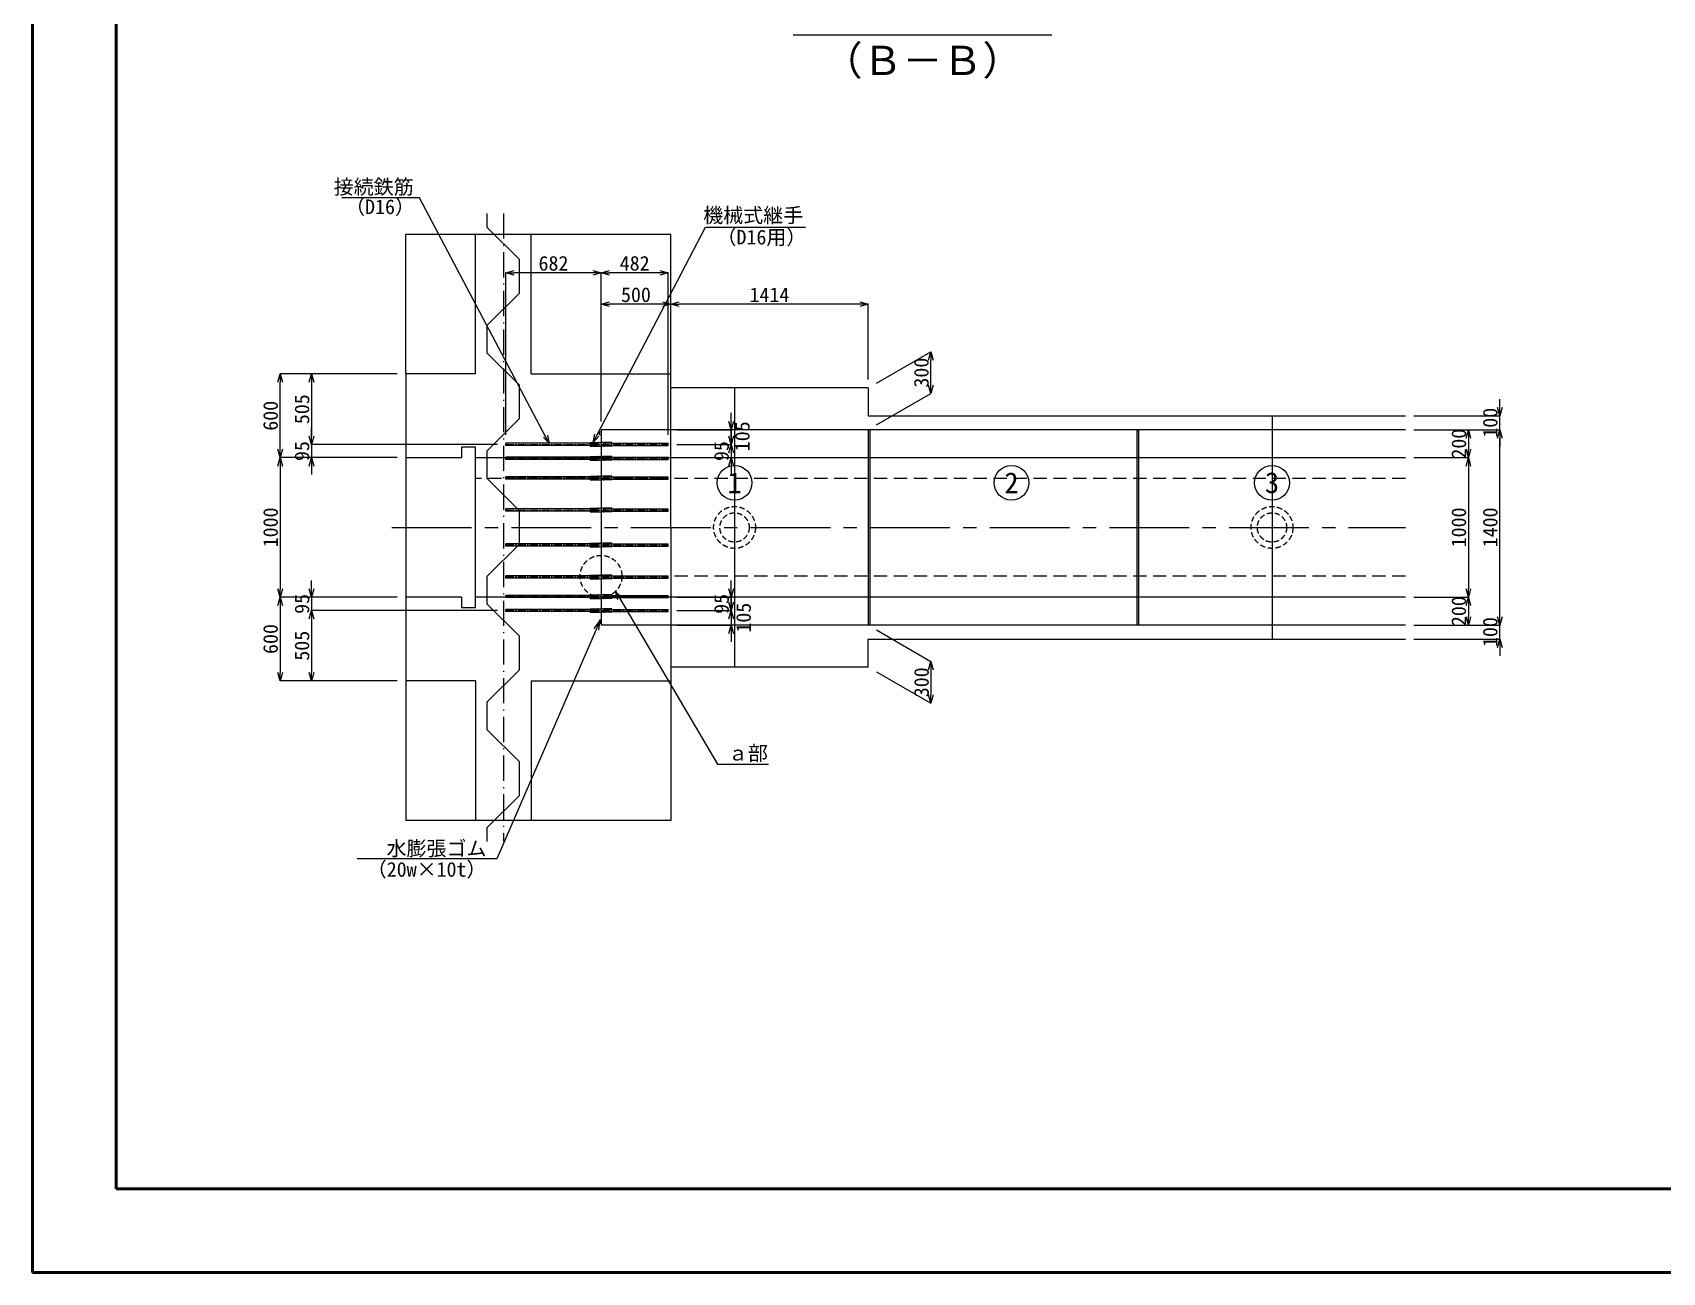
# Model space of a CAD drawing. Header units: millimetres. Extents: x 0 to 25230, y 0 to 17820.
# Drawn here: x 0 to 11681, y 0 to 8885 of the extents above; entities that cross this region are included whole.
import ezdxf
from ezdxf import colors
from ezdxf.entities.mleader import LeaderData, LeaderLine
from ezdxf.enums import TextEntityAlignment as Align
from ezdxf.math import Vec2, Vec3

# ---------------------------------------------------------------- set-up
doc = ezdxf.new("R2010")
doc.units = ezdxf.units.MM
doc.header["$LTSCALE"] = 30
doc.header["$PDMODE"] = 3
doc.header["$PDSIZE"] = -2
for name, pattern in [('CENTER2', [28.575, 19.05, -3.175, 3.175, -3.175]), ('HIDDEN', [0.375, 0.25, -0.125]), ('HIDDEN2', [4.7625, 3.175, -1.5875]), ('SXF_一点短鎖線', [9.25, 6, -1.5, 0.25, -1.5])]:
    doc.linetypes.add(name, pattern=pattern)
for name, color, linetype, lineweight in [('0その他', 7, 'Continuous', 13), ('0タイトル', 7, 'Continuous', 13), ('0中心線', 7, 'CENTER2', 5), ('0寸法', 7, 'Continuous', 5), ('0文字', 41, 'Continuous', 5), ('1Pca-BOX', 3, 'Continuous', 25), ('1Pca-BOX割付', 4, 'Continuous', 13), ('1グラウトホール', 1, 'HIDDEN2', 25), ('2均し基礎コンクリート', 140, 'Continuous', 13), ('2現場打ち・増しコン', 1, 'HIDDEN2', 13), ('2遮水・可とう矢板', 43, 'Continuous', 13), ('3ブチルゴム等', 173, 'Continuous', 13), ('3機械式継手', 220, 'Continuous', 13), ('D-TTL', 2, 'Continuous', 50)]:
    doc.layers.add(name, color=color, linetype=linetype, lineweight=lineweight)
doc.layers.add('D-WORK作業ﾚｲﾔ', color=9, linetype='Continuous', lineweight=5, plot=False)
doc.styles.get("Standard").update_dxf_attribs({"font": 'MS Gothic.ttf'})
doc.styles.add('寸法文字', font='MS Gothic.ttf')
doc.styles.add('文字', font='MS Gothic.ttf')
doc.dimstyles.new('1／30', dxfattribs={"dimscale": 30, "dimtxt": 3.5, "dimasz": 2, "dimexe": 0, "dimexo": 2, "dimgap": 0.5, "dimtad": 1, "dimdec": 0, "dimzin": 1, "dimdsep": 46, "dimtxsty": '寸法文字', "dimblk": 'OPEN30', "dimcen": 2.5, "dimclrd": 256, "dimclre": 256, "dimclrt": 256, "dimadec": 0, "dimazin": 0, "dimtfac": 1, "dimtdec": 0, "dimtmove": 0, "dimatfit": 3, "dimldrblk": 'OPEN30', "dimfxl": 1, "dimlwd": -1, "dimlwe": -1, "dimarcsym": 0})

# ---------------------------------------------------------------- blocks, each defined once
blk = doc.blocks.new('*U28')
at = {"layer": '0中心線', "ltscale": 0.1}
blk.add_line((682, 0), (-482, 0), dxfattribs=at)
at = {"layer": '3機械式継手'}
for p, q in [((-77, 8), (-482, 8)), ((-482, -8), (-482, 8)), ((-77, -13), (-77, 13)), ((-77, 13), (-22, 13)), ((-18, 13), (-22, 13)), ((-18, 13), (0, 13)), ((0, 13), (0, -13)), ((18, 13), (0, 13)), ((0, 13), (0, -13)), ((18, 13), (22, 13)), ((77, 13), (22, 13)), ((77, -13), (77, 13)), ((77, 8), (682, 8)), ((682, -8), (682, 8)), ((-77, -8), (-482, -8)), ((-77, -13), (-22, -13)), ((-18, -13), (-22, -13)), ((-18, -13), (0, -13)), ((18, -13), (0, -13)), ((18, -13), (22, -13)), ((77, -13), (22, -13)), ((77, -8), (682, -8))]:
    blk.add_line(p, q, dxfattribs=at)
at = {"layer": '3機械式継手', "linetype": 'HIDDEN2', "ltscale": 0.6}
for p, q in [((-77, 8), (0, 8)), ((-32, -8), (-32, 8)), ((-21, -8), (-21, 8)), ((77, 8), (0, 8)), ((21, -8), (21, 8)), ((32, -8), (32, 8)), ((-77, -8), (0, -8)), ((77, -8), (0, -8))]:
    blk.add_line(p, q, dxfattribs=at)
blk = doc.blocks.new('_Open30')
at = {"color": 0, "linetype": 'ByBlock', "lineweight": -2}
for p, q in [((-1, 0.27), (0, 0)), ((0, 0), (-1, -0.27)), ((0, 0), (-1, 0))]:
    blk.add_line(p, q, dxfattribs=at)
blk = doc.blocks.new('*D82')
at = {"layer": '0寸法', "ltscale": 30, "transparency": 16777216}
for p, q in [((2614, 6439), (1999, 6439)), ((1999, 6379), (1999, 5994)), ((3332, 5934), (1999, 5934))]:
    blk.add_line(p, q, dxfattribs=at)
at = {"layer": 'Defpoints', "color": 0, "ltscale": 30, "transparency": 16777216}
for p in [(2674, 6439), (1999, 5934), (3392, 5934)]:
    blk.add_point(p, dxfattribs=at)
at = {"layer": '0寸法', "ltscale": 30, "transparency": 16777216, "xscale": 60, "yscale": 60, "zscale": 60}
for p, rotation in [((1999, 6439), 90), ((1999, 5934), 270)]:
    blk.add_blockref('_Open30', p, dxfattribs=dict(at, rotation=rotation))
at = {"layer": '0寸法', "ltscale": 30, "transparency": 16777216, "insert": (1931, 6186), "char_height": 105, "attachment_point": 5, "rotation": 90, "style": '寸法文字'}
blk.add_mtext('505', dxfattribs=at)
blk = doc.blocks.new('*D83')
at = {"layer": '0寸法', "ltscale": 30, "transparency": 16777216}
for p, q in [((1999, 5994), (1999, 6054)), ((3332, 5934), (1999, 5934)), ((1999, 5934), (1999, 5839)), ((2614, 5839), (1999, 5839)), ((1999, 5779), (1999, 5719))]:
    blk.add_line(p, q, dxfattribs=at)
at = {"layer": 'Defpoints', "color": 0, "ltscale": 30, "transparency": 16777216}
for p in [(3392, 5934), (1999, 5839), (2674, 5839)]:
    blk.add_point(p, dxfattribs=at)
at = {"layer": '0寸法', "ltscale": 30, "transparency": 16777216, "xscale": 60, "yscale": 60, "zscale": 60}
for p, rotation in [((1999, 5934), 270), ((1999, 5839), 90)]:
    blk.add_blockref('_Open30', p, dxfattribs=dict(at, rotation=rotation))
at = {"layer": '0寸法', "ltscale": 30, "transparency": 16777216, "insert": (1931, 5886), "char_height": 105, "attachment_point": 5, "rotation": 90, "style": '寸法文字'}
blk.add_mtext('95', dxfattribs=at)
blk = doc.blocks.new('*D84')
at = {"layer": '0寸法', "ltscale": 30, "transparency": 16777216}
for p, q in [((2614, 5839), (1774, 5839)), ((1774, 5779), (1774, 4899)), ((2614, 4839), (1774, 4839))]:
    blk.add_line(p, q, dxfattribs=at)
at = {"layer": 'Defpoints', "color": 0, "ltscale": 30, "transparency": 16777216}
for p in [(2674, 5839), (1774, 4839), (2674, 4839)]:
    blk.add_point(p, dxfattribs=at)
at = {"layer": '0寸法', "ltscale": 30, "transparency": 16777216, "xscale": 60, "yscale": 60, "zscale": 60}
for p, rotation in [((1774, 5839), 90), ((1774, 4839), 270)]:
    blk.add_blockref('_Open30', p, dxfattribs=dict(at, rotation=rotation))
at = {"layer": '0寸法', "ltscale": 30, "transparency": 16777216, "insert": (1706, 5339), "char_height": 105, "attachment_point": 5, "rotation": 90, "style": '寸法文字'}
blk.add_mtext('1000', dxfattribs=at)
blk = doc.blocks.new('*D85')
at = {"layer": '0寸法', "ltscale": 30, "transparency": 16777216}
for p, q in [((1999, 4899), (1999, 4959)), ((2614, 4839), (1999, 4839)), ((1999, 4839), (1999, 4744)), ((3332, 4744), (1999, 4744)), ((1999, 4684), (1999, 4624))]:
    blk.add_line(p, q, dxfattribs=at)
at = {"layer": 'Defpoints', "color": 0, "ltscale": 30, "transparency": 16777216}
for p in [(2674, 4839), (1999, 4744), (3392, 4744)]:
    blk.add_point(p, dxfattribs=at)
at = {"layer": '0寸法', "ltscale": 30, "transparency": 16777216, "xscale": 60, "yscale": 60, "zscale": 60}
for p, rotation in [((1999, 4839), 270), ((1999, 4744), 90)]:
    blk.add_blockref('_Open30', p, dxfattribs=dict(at, rotation=rotation))
at = {"layer": '0寸法', "ltscale": 30, "transparency": 16777216, "insert": (1931, 4791), "char_height": 105, "attachment_point": 5, "rotation": 90, "style": '寸法文字'}
blk.add_mtext('95', dxfattribs=at)
blk = doc.blocks.new('*D86')
at = {"layer": '0寸法', "ltscale": 30, "transparency": 16777216}
for p, q in [((3332, 4744), (1999, 4744)), ((1999, 4684), (1999, 4299)), ((2614, 4239), (1999, 4239))]:
    blk.add_line(p, q, dxfattribs=at)
at = {"layer": 'Defpoints', "color": 0, "ltscale": 30, "transparency": 16777216}
for p in [(3392, 4744), (1999, 4239), (2674, 4239)]:
    blk.add_point(p, dxfattribs=at)
at = {"layer": '0寸法', "ltscale": 30, "transparency": 16777216, "xscale": 60, "yscale": 60, "zscale": 60}
for p, rotation in [((1999, 4744), 90), ((1999, 4239), 270)]:
    blk.add_blockref('_Open30', p, dxfattribs=dict(at, rotation=rotation))
at = {"layer": '0寸法', "ltscale": 30, "transparency": 16777216, "insert": (1931, 4491), "char_height": 105, "attachment_point": 5, "rotation": 90, "style": '寸法文字'}
blk.add_mtext('505', dxfattribs=at)
blk = doc.blocks.new('*D87')
at = {"layer": '0寸法', "ltscale": 30, "transparency": 16777216}
for p, q in [((2614, 6439), (1774, 6439)), ((1774, 5899), (1774, 6379)), ((2614, 5839), (1774, 5839))]:
    blk.add_line(p, q, dxfattribs=at)
at = {"layer": 'Defpoints', "color": 0, "ltscale": 30, "transparency": 16777216}
for p in [(1774, 6439), (2674, 6439), (2674, 5839)]:
    blk.add_point(p, dxfattribs=at)
at = {"layer": '0寸法', "ltscale": 30, "transparency": 16777216, "xscale": 60, "yscale": 60, "zscale": 60}
for p, rotation in [((1774, 6439), 90), ((1774, 5839), 270)]:
    blk.add_blockref('_Open30', p, dxfattribs=dict(at, rotation=rotation))
at = {"layer": '0寸法', "ltscale": 30, "transparency": 16777216, "insert": (1706, 6139), "char_height": 105, "attachment_point": 5, "rotation": 90, "style": '寸法文字'}
blk.add_mtext('600', dxfattribs=at)
blk = doc.blocks.new('*D88')
at = {"layer": '0寸法', "ltscale": 30, "transparency": 16777216}
for p, q in [((2614, 4839), (1774, 4839)), ((1774, 4779), (1774, 4299)), ((2614, 4239), (1774, 4239))]:
    blk.add_line(p, q, dxfattribs=at)
at = {"layer": 'Defpoints', "color": 0, "ltscale": 30, "transparency": 16777216}
for p in [(2674, 4839), (1774, 4239), (2674, 4239)]:
    blk.add_point(p, dxfattribs=at)
at = {"layer": '0寸法', "ltscale": 30, "transparency": 16777216, "xscale": 60, "yscale": 60, "zscale": 60}
for p, rotation in [((1774, 4839), 90), ((1774, 4239), 270)]:
    blk.add_blockref('_Open30', p, dxfattribs=dict(at, rotation=rotation))
at = {"layer": '0寸法', "ltscale": 30, "transparency": 16777216, "insert": (1706, 4539), "char_height": 105, "attachment_point": 5, "rotation": 90, "style": '寸法文字'}
blk.add_mtext('600', dxfattribs=at)
blk = doc.blocks.new('*D92')
at = {"layer": '0寸法', "ltscale": 30, "transparency": 16777216}
for p, q in [((5006, 6099), (5006, 6159)), ((4616, 6039), (5006, 6039)), ((5006, 6039), (5006, 5934)), ((4616, 5934), (5006, 5934)), ((5006, 5874), (5006, 5814))]:
    blk.add_line(p, q, dxfattribs=at)
at = {"layer": 'Defpoints', "color": 0, "ltscale": 30, "transparency": 16777216}
for p in [(4556, 6039), (4556, 5934), (5006, 5934)]:
    blk.add_point(p, dxfattribs=at)
at = {"layer": '0寸法', "ltscale": 30, "transparency": 16777216, "xscale": 60, "yscale": 60, "zscale": 60}
for p, rotation in [((5006, 6039), 270), ((5006, 5934), 90)]:
    blk.add_blockref('_Open30', p, dxfattribs=dict(at, rotation=rotation))
at = {"layer": '0寸法', "ltscale": 30, "transparency": 16777216, "insert": (5087, 5992), "char_height": 105, "attachment_point": 5, "rotation": 90, "style": '寸法文字'}
blk.add_mtext('105', dxfattribs=at)
blk = doc.blocks.new('*D93')
at = {"layer": '0寸法', "ltscale": 30, "transparency": 16777216}
for p, q in [((5006, 5994), (5006, 6054)), ((4616, 5934), (5006, 5934)), ((5006, 5934), (5006, 5839)), ((4616, 5839), (5006, 5839)), ((5006, 5779), (5006, 5719))]:
    blk.add_line(p, q, dxfattribs=at)
at = {"layer": 'Defpoints', "color": 0, "ltscale": 30, "transparency": 16777216}
for p in [(4556, 5934), (4556, 5839), (5006, 5839)]:
    blk.add_point(p, dxfattribs=at)
at = {"layer": '0寸法', "ltscale": 30, "transparency": 16777216, "xscale": 60, "yscale": 60, "zscale": 60}
for p, rotation in [((5006, 5934), 270), ((5006, 5839), 90)]:
    blk.add_blockref('_Open30', p, dxfattribs=dict(at, rotation=rotation))
at = {"layer": '0寸法', "ltscale": 30, "transparency": 16777216, "insert": (4938, 5886), "char_height": 105, "attachment_point": 5, "rotation": 90, "style": '寸法文字'}
blk.add_mtext('95', dxfattribs=at)
blk = doc.blocks.new('*D94')
at = {"layer": '0寸法', "ltscale": 30, "transparency": 16777216}
for p, q in [((4074, 6099), (4074, 7164)), ((4496, 7164), (4134, 7164)), ((4556, 6002), (4556, 7164))]:
    blk.add_line(p, q, dxfattribs=at)
at = {"layer": 'Defpoints', "color": 0, "ltscale": 30, "transparency": 16777216}
for p in [(4074, 7164), (4074, 6039), (4556, 5942)]:
    blk.add_point(p, dxfattribs=at)
at = {"layer": '0寸法', "ltscale": 30, "transparency": 16777216, "xscale": 60, "yscale": 60, "zscale": 60, "rotation": 180}
blk.add_blockref('_Open30', (4074, 7164), dxfattribs=at)
at = {"layer": '0寸法', "ltscale": 30, "transparency": 16777216, "xscale": 60, "yscale": 60, "zscale": 60}
blk.add_blockref('_Open30', (4556, 7164), dxfattribs=at)
at = {"layer": '0寸法', "ltscale": 30, "transparency": 16777216, "insert": (4315, 7231), "char_height": 105, "attachment_point": 5, "style": '寸法文字'}
blk.add_mtext('482', dxfattribs=at)
blk = doc.blocks.new('*D95')
at = {"layer": '0寸法', "ltscale": 30, "transparency": 16777216}
for p, q in [((3392, 6002), (3392, 7164)), ((4014, 7164), (3452, 7164)), ((4074, 6099), (4074, 7164))]:
    blk.add_line(p, q, dxfattribs=at)
at = {"layer": 'Defpoints', "color": 0, "ltscale": 30, "transparency": 16777216}
for p in [(3392, 7164), (4074, 6039), (3392, 5942)]:
    blk.add_point(p, dxfattribs=at)
at = {"layer": '0寸法', "ltscale": 30, "transparency": 16777216, "xscale": 60, "yscale": 60, "zscale": 60, "rotation": 180}
blk.add_blockref('_Open30', (3392, 7164), dxfattribs=at)
at = {"layer": '0寸法', "ltscale": 30, "transparency": 16777216, "xscale": 60, "yscale": 60, "zscale": 60}
blk.add_blockref('_Open30', (4074, 7164), dxfattribs=at)
at = {"layer": '0寸法', "ltscale": 30, "transparency": 16777216, "insert": (3733, 7231), "char_height": 105, "attachment_point": 5, "style": '寸法文字'}
blk.add_mtext('682', dxfattribs=at)
blk = doc.blocks.new('*D89')
at = {"layer": '0寸法', "ltscale": 30, "transparency": 16777216}
for p, q in [((4574, 6499), (4574, 6939)), ((5928, 6939), (4634, 6939)), ((5988, 6399), (5988, 6939))]:
    blk.add_line(p, q, dxfattribs=at)
at = {"layer": 'Defpoints', "color": 0, "ltscale": 30, "transparency": 16777216}
for p in [(4574, 6939), (4574, 6439), (5988, 6339)]:
    blk.add_point(p, dxfattribs=at)
at = {"layer": '0寸法', "ltscale": 30, "transparency": 16777216, "xscale": 60, "yscale": 60, "zscale": 60, "rotation": 180}
blk.add_blockref('_Open30', (4574, 6939), dxfattribs=at)
at = {"layer": '0寸法', "ltscale": 30, "transparency": 16777216, "xscale": 60, "yscale": 60, "zscale": 60}
blk.add_blockref('_Open30', (5988, 6939), dxfattribs=at)
at = {"layer": '0寸法', "ltscale": 30, "transparency": 16777216, "insert": (5281, 7006), "char_height": 105, "attachment_point": 5, "style": '寸法文字'}
blk.add_mtext('1414', dxfattribs=at)
blk = doc.blocks.new('*D90')
at = {"layer": '0寸法', "ltscale": 30, "transparency": 16777216}
for p, q in [((4074, 6099), (4074, 6939)), ((4514, 6939), (4134, 6939)), ((4574, 6499), (4574, 6939))]:
    blk.add_line(p, q, dxfattribs=at)
at = {"layer": 'Defpoints', "color": 0, "ltscale": 30, "transparency": 16777216}
for p in [(4074, 6939), (4574, 6439), (4074, 6039)]:
    blk.add_point(p, dxfattribs=at)
at = {"layer": '0寸法', "ltscale": 30, "transparency": 16777216, "xscale": 60, "yscale": 60, "zscale": 60, "rotation": 180}
blk.add_blockref('_Open30', (4074, 6939), dxfattribs=at)
at = {"layer": '0寸法', "ltscale": 30, "transparency": 16777216, "xscale": 60, "yscale": 60, "zscale": 60}
blk.add_blockref('_Open30', (4574, 6939), dxfattribs=at)
at = {"layer": '0寸法', "ltscale": 30, "transparency": 16777216, "insert": (4324, 7006), "char_height": 105, "attachment_point": 5, "style": '寸法文字'}
blk.add_mtext('500', dxfattribs=at)
blk = doc.blocks.new('*D91')
at = {"layer": '0寸法', "ltscale": 30, "transparency": 16777216}
for p, q in [((6048, 6373), (6438, 6598)), ((6438, 6358), (6438, 6538)), ((6048, 6073), (6438, 6298))]:
    blk.add_line(p, q, dxfattribs=at)
at = {"layer": 'Defpoints', "color": 0, "ltscale": 30, "transparency": 16777216}
for p in [(6438, 6598), (5988, 6339), (5988, 6039)]:
    blk.add_point(p, dxfattribs=at)
at = {"layer": '0寸法', "ltscale": 30, "transparency": 16777216, "xscale": 60, "yscale": 60, "zscale": 60}
for p, rotation in [((6438, 6598), 90), ((6438, 6298), 270)]:
    blk.add_blockref('_Open30', p, dxfattribs=dict(at, rotation=rotation))
at = {"layer": '0寸法', "ltscale": 30, "transparency": 16777216, "insert": (6370, 6448), "char_height": 105, "attachment_point": 5, "rotation": 90, "style": '寸法文字'}
blk.add_mtext('300', dxfattribs=at)
blk = doc.blocks.new('*D96')
at = {"layer": '0寸法', "ltscale": 30, "transparency": 16777216}
for p, q in [((5006, 4899), (5006, 4959)), ((4616, 4839), (5006, 4839)), ((5006, 4839), (5006, 4744)), ((4616, 4744), (5006, 4744)), ((5006, 4684), (5006, 4624))]:
    blk.add_line(p, q, dxfattribs=at)
at = {"layer": 'Defpoints', "color": 0, "ltscale": 30, "transparency": 16777216}
for p in [(4556, 4839), (4556, 4744), (5006, 4744)]:
    blk.add_point(p, dxfattribs=at)
at = {"layer": '0寸法', "ltscale": 30, "transparency": 16777216, "xscale": 60, "yscale": 60, "zscale": 60}
for p, rotation in [((5006, 4839), 270), ((5006, 4744), 90)]:
    blk.add_blockref('_Open30', p, dxfattribs=dict(at, rotation=rotation))
at = {"layer": '0寸法', "ltscale": 30, "transparency": 16777216, "insert": (4938, 4791), "char_height": 105, "attachment_point": 5, "rotation": 90, "style": '寸法文字'}
blk.add_mtext('95', dxfattribs=at)
blk = doc.blocks.new('*D97')
at = {"layer": '0寸法', "ltscale": 30, "transparency": 16777216}
for p, q in [((5006, 4804), (5006, 4864)), ((4616, 4744), (5006, 4744)), ((5006, 4744), (5006, 4639)), ((4616, 4639), (5006, 4639)), ((5006, 4579), (5006, 4519))]:
    blk.add_line(p, q, dxfattribs=at)
at = {"layer": 'Defpoints', "color": 0, "ltscale": 30, "transparency": 16777216}
for p in [(4556, 4744), (4556, 4639), (5006, 4639)]:
    blk.add_point(p, dxfattribs=at)
at = {"layer": '0寸法', "ltscale": 30, "transparency": 16777216, "xscale": 60, "yscale": 60, "zscale": 60}
for p, rotation in [((5006, 4744), 270), ((5006, 4639), 90)]:
    blk.add_blockref('_Open30', p, dxfattribs=dict(at, rotation=rotation))
at = {"layer": '0寸法', "ltscale": 30, "transparency": 16777216, "insert": (5096, 4692), "char_height": 105, "attachment_point": 5, "rotation": 90, "style": '寸法文字'}
blk.add_mtext('105', dxfattribs=at)
blk = doc.blocks.new('*D98')
at = {"layer": '0寸法', "ltscale": 30, "transparency": 16777216}
for p, q in [((6048, 4604), (6438, 4379)), ((6048, 4304), (6438, 4079)), ((6438, 4319), (6438, 4139))]:
    blk.add_line(p, q, dxfattribs=at)
at = {"layer": 'Defpoints', "color": 0, "ltscale": 30, "transparency": 16777216}
for p in [(5988, 4639), (5988, 4339), (6438, 4079)]:
    blk.add_point(p, dxfattribs=at)
at = {"layer": '0寸法', "ltscale": 30, "transparency": 16777216, "xscale": 60, "yscale": 60, "zscale": 60}
for p, rotation in [((6438, 4379), 90), ((6438, 4079), 270)]:
    blk.add_blockref('_Open30', p, dxfattribs=dict(at, rotation=rotation))
at = {"layer": '0寸法', "ltscale": 30, "transparency": 16777216, "insert": (6371, 4229), "char_height": 105, "attachment_point": 5, "rotation": 90, "style": '寸法文字'}
blk.add_mtext('300', dxfattribs=at)
blk = doc.blocks.new('*D99')
at = {"layer": '0寸法', "ltscale": 30, "transparency": 16777216}
for p, q in [((9900, 6039), (10290, 6039)), ((10290, 5979), (10290, 5899)), ((9900, 5839), (10290, 5839))]:
    blk.add_line(p, q, dxfattribs=at)
at = {"layer": 'Defpoints', "color": 0, "ltscale": 30, "transparency": 16777216}
for p in [(9840, 6039), (9840, 5839), (10290, 5839)]:
    blk.add_point(p, dxfattribs=at)
at = {"layer": '0寸法', "ltscale": 30, "transparency": 16777216, "xscale": 60, "yscale": 60, "zscale": 60}
for p, rotation in [((10290, 6039), 90), ((10290, 5839), 270)]:
    blk.add_blockref('_Open30', p, dxfattribs=dict(at, rotation=rotation))
at = {"layer": '0寸法', "ltscale": 30, "transparency": 16777216, "insert": (10222, 5939), "char_height": 105, "attachment_point": 5, "rotation": 90, "style": '寸法文字'}
blk.add_mtext('200', dxfattribs=at)
blk = doc.blocks.new('*D100')
at = {"layer": '0寸法', "ltscale": 30, "transparency": 16777216}
for p, q in [((9900, 5839), (10290, 5839)), ((10290, 5779), (10290, 4899)), ((9900, 4839), (10290, 4839))]:
    blk.add_line(p, q, dxfattribs=at)
at = {"layer": 'Defpoints', "color": 0, "ltscale": 30, "transparency": 16777216}
for p in [(9840, 5839), (9840, 4839), (10290, 4839)]:
    blk.add_point(p, dxfattribs=at)
at = {"layer": '0寸法', "ltscale": 30, "transparency": 16777216, "xscale": 60, "yscale": 60, "zscale": 60}
for p, rotation in [((10290, 5839), 90), ((10290, 4839), 270)]:
    blk.add_blockref('_Open30', p, dxfattribs=dict(at, rotation=rotation))
at = {"layer": '0寸法', "ltscale": 30, "transparency": 16777216, "insert": (10222, 5339), "char_height": 105, "attachment_point": 5, "rotation": 90, "style": '寸法文字'}
blk.add_mtext('1000', dxfattribs=at)
blk = doc.blocks.new('*D101')
at = {"layer": '0寸法', "ltscale": 30, "transparency": 16777216}
for p, q in [((9900, 4839), (10290, 4839)), ((10290, 4779), (10290, 4699)), ((9900, 4639), (10290, 4639))]:
    blk.add_line(p, q, dxfattribs=at)
at = {"layer": 'Defpoints', "color": 0, "ltscale": 30, "transparency": 16777216}
for p in [(9840, 4839), (9840, 4639), (10290, 4639)]:
    blk.add_point(p, dxfattribs=at)
at = {"layer": '0寸法', "ltscale": 30, "transparency": 16777216, "xscale": 60, "yscale": 60, "zscale": 60}
for p, rotation in [((10290, 4839), 90), ((10290, 4639), 270)]:
    blk.add_blockref('_Open30', p, dxfattribs=dict(at, rotation=rotation))
at = {"layer": '0寸法', "ltscale": 30, "transparency": 16777216, "insert": (10222, 4739), "char_height": 105, "attachment_point": 5, "rotation": 90, "style": '寸法文字'}
blk.add_mtext('200', dxfattribs=at)
blk = doc.blocks.new('*D102')
at = {"layer": '0寸法', "ltscale": 30, "transparency": 16777216}
for p, q in [((10515, 4699), (10515, 4759)), ((9900, 4639), (10515, 4639)), ((10515, 4539), (10515, 4639)), ((9900, 4539), (10515, 4539)), ((10515, 4479), (10515, 4419))]:
    blk.add_line(p, q, dxfattribs=at)
at = {"layer": 'Defpoints', "color": 0, "ltscale": 30, "transparency": 16777216}
for p in [(9840, 4639), (10515, 4639), (9840, 4539)]:
    blk.add_point(p, dxfattribs=at)
at = {"layer": '0寸法', "ltscale": 30, "transparency": 16777216, "xscale": 60, "yscale": 60, "zscale": 60}
for p, rotation in [((10515, 4639), 270), ((10515, 4539), 90)]:
    blk.add_blockref('_Open30', p, dxfattribs=dict(at, rotation=rotation))
at = {"layer": '0寸法', "ltscale": 30, "transparency": 16777216, "insert": (10447, 4589), "char_height": 105, "attachment_point": 5, "rotation": 90, "style": '寸法文字'}
blk.add_mtext('100', dxfattribs=at)
blk = doc.blocks.new('*D103')
at = {"layer": '0寸法', "ltscale": 30, "transparency": 16777216}
for p, q in [((9900, 6039), (10515, 6039)), ((10515, 4699), (10515, 5979)), ((9900, 4639), (10515, 4639))]:
    blk.add_line(p, q, dxfattribs=at)
at = {"layer": 'Defpoints', "color": 0, "ltscale": 30, "transparency": 16777216}
for p in [(9840, 6039), (10515, 6039), (9840, 4639)]:
    blk.add_point(p, dxfattribs=at)
at = {"layer": '0寸法', "ltscale": 30, "transparency": 16777216, "xscale": 60, "yscale": 60, "zscale": 60}
for p, rotation in [((10515, 6039), 90), ((10515, 4639), 270)]:
    blk.add_blockref('_Open30', p, dxfattribs=dict(at, rotation=rotation))
at = {"layer": '0寸法', "ltscale": 30, "transparency": 16777216, "insert": (10447, 5339), "char_height": 105, "attachment_point": 5, "rotation": 90, "style": '寸法文字'}
blk.add_mtext('1400', dxfattribs=at)
blk = doc.blocks.new('*D104')
at = {"layer": '0寸法', "ltscale": 30, "transparency": 16777216}
for p, q in [((10515, 6199), (10515, 6259)), ((9900, 6139), (10515, 6139)), ((10515, 6039), (10515, 6139)), ((9900, 6039), (10515, 6039)), ((10515, 5979), (10515, 5919))]:
    blk.add_line(p, q, dxfattribs=at)
at = {"layer": 'Defpoints', "color": 0, "ltscale": 30, "transparency": 16777216}
for p in [(9840, 6139), (10515, 6139), (9840, 6039)]:
    blk.add_point(p, dxfattribs=at)
at = {"layer": '0寸法', "ltscale": 30, "transparency": 16777216, "xscale": 60, "yscale": 60, "zscale": 60}
for p, rotation in [((10515, 6139), 270), ((10515, 6039), 90)]:
    blk.add_blockref('_Open30', p, dxfattribs=dict(at, rotation=rotation))
at = {"layer": '0寸法', "ltscale": 30, "transparency": 16777216, "insert": (10447, 6089), "char_height": 105, "attachment_point": 5, "rotation": 90, "style": '寸法文字'}
blk.add_mtext('100', dxfattribs=at)

msp = doc.modelspace()

# ---------------------------------------------------------------- linework, layer by layer
at = {"layer": '0その他', "linetype": 'HIDDEN', "ltscale": 5}
msp.add_circle((4073.82, 4988.55), 150, dxfattribs=at)
at = {"layer": '0タイトル'}
msp.add_line((7304.41, 8866.03), (5451.72, 8866.03), dxfattribs=at)
at = {"layer": '0中心線', "linetype": 'SXF_一点短鎖線'}
msp.add_line((3373.82, 7588.55), (3373.82, 3088.55), dxfattribs=at)
at = {"layer": '0中心線'}
msp.add_line((2574.11, 5338.55), (9839.82, 5338.55), dxfattribs=at)
at = {"layer": '0文字'}
for centre in [(5030.82, 5658.55), (7015.75, 5658.55), (8882.82, 5658.55)]:
    msp.add_circle(centre, 125, dxfattribs=at)
at = {"layer": '1Pca-BOX'}
for p, q in [((9839.82, 6038.55), (4073.82, 6038.55)), ((9839.82, 4838.55), (4073.82, 4838.55)), ((9839.82, 4638.55), (4073.82, 4638.55))]:
    msp.add_line(p, q, dxfattribs=at)
at = {"layer": '1Pca-BOX', "ltscale": 0.2}
msp.add_line((9839.82, 5838.55), (4073.82, 5838.55), dxfattribs=at)
at = {"layer": '1Pca-BOX', "linetype": 'HIDDEN2', "lineweight": 9}
for p, q in [((9839.82, 5688.55), (4073.82, 5688.55)), ((9839.82, 4988.55), (4073.82, 4988.55))]:
    msp.add_line(p, q, dxfattribs=at)
at = {"layer": '1Pca-BOX割付'}
for p, q in [((5987.82, 6038.55), (5987.82, 4638.55)), ((5999.82, 6038.55), (5999.82, 4638.55)), ((7913.82, 6038.55), (7913.82, 4638.55)), ((7925.82, 6038.55), (7925.82, 4638.55))]:
    msp.add_line(p, q, dxfattribs=at)
at = {"layer": '1グラウトホール', "ltscale": 0.4}
for centre, radius in [((5030.82, 5338.55), 150), ((5030.82, 5338.55), 105), ((8882.82, 5338.55), 150), ((8882.82, 5338.55), 105)]:
    msp.add_circle(centre, radius, dxfattribs=at)
at = {"layer": '2均し基礎コンクリート'}
for p, q in [((5987.82, 6338.55), (4574.11, 6338.55)), ((5987.82, 6338.55), (5987.82, 6138.55)), ((5987.82, 6138.55), (9839.82, 6138.55)), ((5988.11, 4538.55), (9839.82, 4538.55)), ((5988.11, 4338.55), (5988.11, 4538.55)), ((5988.11, 4338.55), (4574.11, 4338.55))]:
    msp.add_line(p, q, dxfattribs=at)
at = {"layer": '2現場打ち・増しコン', "linetype": 'Continuous'}
for p, q in [((4573.82, 7438.55), (2673.82, 7438.55)), ((2673.82, 6438.55), (2673.82, 7438.55)), ((3173.82, 6438.55), (3173.82, 7438.55)), ((3573.82, 6438.55), (3573.82, 7438.55)), ((4573.82, 5338.55), (4573.82, 7438.55)), ((2673.82, 6438.55), (2673.82, 4238.55)), ((3173.82, 6438.55), (2673.82, 6438.55)), ((3573.82, 6438.55), (4573.82, 6438.55)), ((3173.82, 5913.55), (3073.82, 5913.55)), ((3073.82, 5913.55), (3073.82, 5838.55)), ((3173.82, 4763.55), (3173.82, 5913.55)), ((3073.82, 5838.55), (2673.82, 5838.55)), ((3073.82, 4838.55), (2673.82, 4838.55)), ((3073.82, 4838.55), (3073.82, 4763.55)), ((4073.82, 4838.55), (3173.82, 4838.55)), ((3173.82, 4763.55), (3073.82, 4763.55)), ((4573.82, 4638.55), (4573.82, 3238.55)), ((3173.82, 4238.55), (2673.82, 4238.55)), ((2673.82, 4238.55), (2673.82, 3238.55)), ((3173.82, 4238.55), (3173.82, 3238.55)), ((3573.82, 4238.55), (3573.82, 3238.55)), ((3573.82, 4238.55), (4573.82, 4238.55)), ((4573.82, 3238.55), (2673.82, 3238.55))]:
    msp.add_line(p, q, dxfattribs=at)
at = {"layer": '2現場打ち・増しコン', "linetype": 'Continuous', "ltscale": 0.2}
for p, q in [((4573.82, 6038.55), (4073.82, 6038.55)), ((4073.82, 6038.55), (4073.82, 4638.55)), ((4073.82, 5838.55), (3173.82, 5838.55)), ((4573.82, 5338.55), (4573.82, 4638.55)), ((4573.82, 4638.55), (4073.82, 4638.55))]:
    msp.add_line(p, q, dxfattribs=at)
at = {"layer": '2現場打ち・増しコン', "linetype": 'HIDDEN2', "lineweight": 9}
msp.add_line((4073.82, 5688.55), (3173.82, 5688.55), dxfattribs=at)
at = {"layer": '2遮水・可とう矢板', "ltscale": 0.2}
for points in [[(3258.82, 6688.55), (3258.82, 6788.55), (3488.82, 7018.55), (3488.82, 7258.55), (3258.82, 7488.55), (3258.82, 7588.55)], [(3258.82, 5788.55), (3258.82, 5888.55), (3488.82, 6118.55), (3488.82, 6358.55), (3258.82, 6588.55), (3258.82, 6688.55)], [(3258.82, 4888.55), (3258.82, 4988.55), (3488.82, 5218.55), (3488.82, 5458.55), (3258.82, 5688.55), (3258.82, 5788.55)], [(3258.82, 3988.55), (3258.82, 4088.55), (3488.82, 4318.55), (3488.82, 4558.55), (3258.82, 4788.55), (3258.82, 4888.55)], [(3258.82, 3088.55), (3258.82, 3188.55), (3488.82, 3418.55), (3488.82, 3658.55), (3258.82, 3888.55), (3258.82, 3988.55)]]:
    msp.add_lwpolyline(points, dxfattribs=at)
at = {"layer": '3ブチルゴム等'}
for points in [[(4073.82, 6003.55), (4063.82, 6003.55), (4063.82, 6023.55), (4073.82, 6023.55)], [(4073.82, 4673.55), (4063.82, 4673.55), (4063.82, 4653.55), (4073.82, 4653.55)]]:
    msp.add_lwpolyline(points, close=True, dxfattribs=at)
at = {"layer": 'D-TTL'}
for points in [[(0, 0), (25230, 0), (25230, 17820), (0, 17820)], [(600, 600), (24630, 600), (24630, 17220), (600, 17220)]]:
    msp.add_lwpolyline(points, close=True, dxfattribs=at)
at = {"layer": 'D-WORK作業ﾚｲﾔ'}
for p, q in [((5031.11, 6338.55), (5031.11, 4338.55)), ((8882.82, 6138.55), (8882.82, 4538.55))]:
    msp.add_line(p, q, dxfattribs=at)

# ---------------------------------------------------------------- block references
at = {"layer": '3機械式継手', "ltscale": 0.8, "xscale": -1}
for p in [(4073.82, 5933.55), (4073.82, 5833.55), (4073.82, 5693.55), (4073.82, 5463.55), (4073.82, 5213.55), (4073.82, 4983.55), (4073.82, 4843.55), (4073.82, 4743.55)]:
    msp.add_blockref('*U28', p, dxfattribs=at)

# ---------------------------------------------------------------- texts
at = {"layer": '0タイトル', "style": '文字'}
msp.add_text('（Ｂ－Ｂ）', height=210, dxfattribs=at).set_placement((6378.06, 8580.33), align=Align.CENTER)
at = {"layer": '0文字', "style": '文字'}
for s, p in [('（D16）', (2239.64, 7584.13)), ('（D16用）', (4901.48, 7366.73))]:
    msp.add_text(s, height=105, dxfattribs=at).set_placement(p)
for s, p in [('1', (5030.82, 5658.55)), ('2', (7015.75, 5658.55)), ('3', (8882.82, 5658.55))]:
    msp.add_text(s, height=150, dxfattribs=at).set_placement(p, align=Align.MIDDLE)
at = {"layer": '0文字', "char_height": 105, "attachment_point": 9}
for s, insert in [('接続鉄筋', (2731.18, 7714.85)), ('機械式継手', (5522.76, 7511.66))]:
    msp.add_mtext(s, dxfattribs=dict(at, insert=insert))

# ---------------------------------------------------------------- dimensions: what is measured, and where the dimension line sits
at = {"layer": '0寸法', "ltscale": 30}
for base, p1, p2, angle, picture, middle in [((3391.82, 7163.55), (4073.82, 6038.55), (3391.82, 5941.55), 180, '*D95', (3732.82, 7231.05)), ((4073.82, 6938.55), (4573.82, 6438.55), (4073.82, 6038.55), 180, '*D90', (4323.82, 7006.05)), ((1773.82, 6438.55), (2673.82, 5838.55), (2673.82, 6438.55), 90, '*D87', (1706.32, 6138.55)), ((10514.82, 6038.55), (9839.82, 4638.55), (9839.82, 6038.55), 90, '*D103', (10447.32, 5338.55)), ((1773.82, 4838.55), (2673.82, 5838.55), (2673.82, 4838.55), 90, '*D84', (1706.32, 5338.55)), ((10289.82, 4838.55), (9839.82, 5838.55), (9839.82, 4838.55), 90, '*D100', (10222.32, 5338.55)), ((1773.82, 4238.55), (2673.82, 4838.55), (2673.82, 4238.55), 90, '*D88', (1706.32, 4538.55))]:
    dim = msp.add_linear_dim(base=base, p1=p1, p2=p2, angle=angle, dimstyle='1／30', override={"dimtmove": 1}, dxfattribs=at)
    dim.commit()
    dim.dimension.update_dxf_attribs({"geometry": picture, "text_midpoint": middle})
for base, p1, p2, angle, picture, middle in [((4073.82, 7163.55), (4555.82, 5941.55), (4073.82, 6038.55), 180, '*D94', (4314.82, 7231.05)), ((4573.82, 6938.55), (5987.82, 6338.55), (4573.82, 6438.55), 180, '*D89', (5280.82, 7006.05)), ((6437.82, 6598.35), (5987.82, 6038.55), (5987.82, 6338.55), 90, '*D91', (6370.32, 6448.35)), ((1998.82, 5933.55), (2673.82, 6438.55), (3391.82, 5933.55), 90, '*D82', (1931.32, 6186.05)), ((1998.82, 4238.55), (3391.82, 4743.55), (2673.82, 4238.55), 90, '*D86', (1931.32, 4491.05)), ((6438.11, 4078.74), (5988.11, 4638.55), (5988.11, 4338.55), 270, '*D98', (6370.61, 4228.74))]:
    dim = msp.add_linear_dim(base=base, p1=p1, p2=p2, angle=angle, dimstyle='1／30', dxfattribs=at)
    dim.commit()
    dim.dimension.update_dxf_attribs({"geometry": picture, "text_midpoint": middle})
for base, p1, p2, override, picture, middle in [((10514.82, 6138.55), (9839.82, 6038.55), (9839.82, 6138.55), {"dimtmove": 1}, '*D104', (10514.82, 6088.55)), ((5005.82, 5933.55), (4555.82, 6038.55), (4555.82, 5933.55), {"dimtmove": 2}, '*D92', (5087.4, 5992.09)), ((5005.82, 4638.55), (4555.82, 4743.55), (4555.82, 4638.55), {"dimtmove": 2}, '*D97', (5095.68, 4691.87)), ((10289.82, 4638.55), (9839.82, 4838.55), (9839.82, 4638.55), {"dimtmove": 1}, '*D101', (10289.82, 4738.55))]:
    dim = msp.add_linear_dim(base=base, p1=p1, p2=p2, angle=90, dimstyle='1／30', override=override, dxfattribs=at)
    dim.commit()
    dim.dimension.update_dxf_attribs({"geometry": picture, "text_midpoint": middle, "dimtype": 160})
for base, p1, p2, picture, middle in [((1998.82, 5838.55), (3391.82, 5933.55), (2673.82, 5838.55), '*D83', (1998.82, 5886.05)), ((5005.82, 5838.55), (4555.82, 5933.55), (4555.82, 5838.55), '*D93', (5005.82, 5886.05)), ((10289.82, 5838.55), (9839.82, 6038.55), (9839.82, 5838.55), '*D99', (10289.82, 5938.55)), ((1998.82, 4743.55), (2673.82, 4838.55), (3391.82, 4743.55), '*D85', (1998.82, 4791.05)), ((5005.82, 4743.55), (4555.82, 4838.55), (4555.82, 4743.55), '*D96', (5005.82, 4791.05)), ((10514.82, 4638.55), (9839.82, 4538.55), (9839.82, 4638.55), '*D102', (10514.82, 4588.55))]:
    dim = msp.add_linear_dim(base=base, p1=p1, p2=p2, angle=90, dimstyle='1／30', dxfattribs=at)
    dim.commit()
    dim.dimension.update_dxf_attribs({"geometry": picture, "text_midpoint": middle, "dimtype": 160})

# ---------------------------------------------------------------- leaders
at = {"layer": '0文字'}
for points in [[(3702.99, 5939.36), (2773.88, 7700.3), (2215.44, 7700.3)], [(4017.12, 5947.31), (4822.83, 7490.32), (5539.79, 7490.32)]]:
    msp.add_leader(points, dimstyle='1／30', override={"dimscale": 30}, dxfattribs=at)
ml = msp.add_multileader_mtext('Standard', dxfattribs=at)
ml.set_content('ａ部', color=256, style='寸法文字')
ml.set_leader_properties(color=256, linetype='ByLayer', lineweight=-1)
ml.set_arrow_properties(name='OPEN30')
ml.build(insert=Vec2(0, 0))
ml.multileader.update_dxf_attribs({"text_left_attachment_type": 5, "text_right_attachment_type": 5, "dogleg_length": 0.5, "arrow_head_size": 60, "scale": 30})
ctx = ml.context
ctx.base_point, ctx.scale, ctx.char_height, ctx.arrow_head_size, ctx.landing_gap_size, ctx.plane_origin = Vec3(4923.66, 3642.02), 30, 105, 60, 60, Vec3(4106.01, 5006.49)
ctx.left_attachment, ctx.right_attachment = 5, 5
notes = []
notes.append((ctx, [(0, (1, 1, 0), (4908.66, 3642.02), (1, 0), 15, [(0, [(4177.55, 4880.2)], 0, [])])]))
ctx.mtext.insert, ctx.mtext.flow_direction = Vec3(4983.66, 3773.35), 5
ml = msp.add_multileader_mtext('Standard', dxfattribs=at)
ml.set_content('水膨張ゴム\\P（20w×10t）', color=256, style='寸法文字')
ml.set_leader_properties(color=256, linetype='ByLayer', lineweight=-1)
ml.set_arrow_properties(name='OPEN30')
ml.build(insert=Vec2(0, 0))
ml.multileader.update_dxf_attribs({"text_left_attachment_type": 6, "text_right_attachment_type": 6, "dogleg_length": 0.5, "arrow_head_size": 60, "scale": 30})
ctx = ml.context
ctx.base_point, ctx.scale, ctx.char_height, ctx.arrow_head_size, ctx.landing_gap_size, ctx.plane_origin = Vec3(2524.9, 2964.84), 30, 105, 60, 60, Vec3(4388.26, 2885.29)
ctx.left_attachment, ctx.right_attachment, ctx.text_align_type = 6, 6, 2
notes.append((ctx, [(0, (1, 1, 0), (3327.75, 2964.84), (-1, 0), 15, [(0, [(4063.82, 4663.55)], 0, [])])]))
ctx.mtext.insert, ctx.mtext.alignment, ctx.mtext.line_spacing_factor, ctx.mtext.flow_direction = Vec3(3252.75, 3090.84), 3, 0.857143, 5
for ctx, leaders in notes:
    for number, flags, end, landing, length, lines in leaders:
        leader = LeaderData()
        leader.index, (leader.has_last_leader_line, leader.has_dogleg_vector, leader.attachment_direction) = number, flags
        leader.last_leader_point, leader.dogleg_vector, leader.dogleg_length = Vec3(end), Vec3(landing), length
        for number, points, colour, breaks in lines:
            line = LeaderLine()
            line.index, line.vertices, line.color, line.breaks = number, Vec3.list(points), colors.encode_raw_color(colour), breaks
            leader.lines.append(line)
        ctx.leaders.append(leader)

doc.saveas('drawing.dxf')
